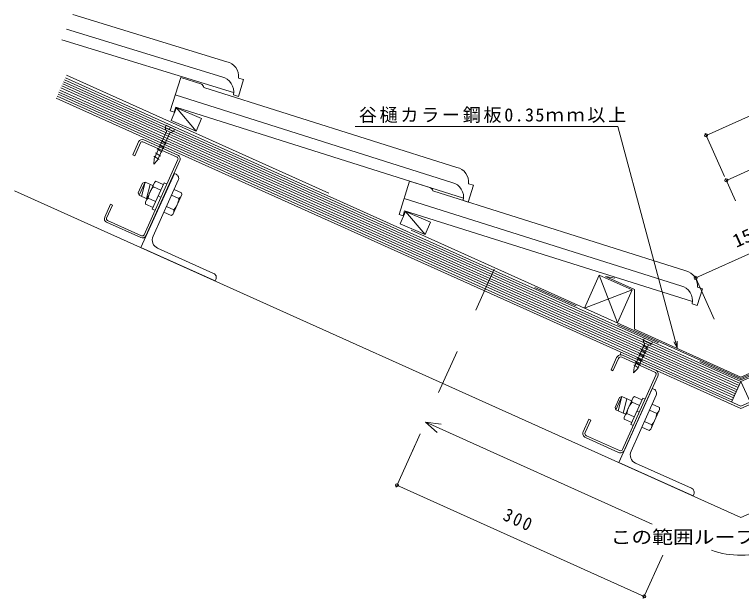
# Model space of a CAD drawing. Units: millimetres, scale not verified. Extents: x -867 to 878, y -430 to 434.
# Drawn here: x -867 to -63, y -430 to 217 of the extents above; entities that cross this region are included whole.
import ezdxf
from ezdxf.enums import TextEntityAlignment as Align

# ---------------------------------------------------------------- set-up
doc = ezdxf.new("R2010")
doc.units = ezdxf.units.MM
doc.header["$LTSCALE"] = 10
doc.linetypes.add('USER1', pattern=[10, 5, -5])
doc.linetypes.add('USER2', pattern=[50, 40, -10])
for name, color, linetype, lineweight in [('0-0_LAYER001', 7, 'Continuous', 18), ('0-1_LAYER002', 2, 'Continuous', 18), ('0-2_LAYER003', 7, 'Continuous', 18), ('0-3_LAYER005', 2, 'Continuous', 18), ('0-4_LAYER009', 2, 'Continuous', 18), ('0-5_LAYER014', 2, 'Continuous', 18)]:
    doc.layers.add(name, color=color, linetype=linetype, lineweight=lineweight)
doc.styles.add('ＭＳ ゴシック', font='')
doc.styles.get('ＭＳ ゴシック').set_extended_font_data('MS Gothic')

msp = doc.modelspace()

# ---------------------------------------------------------------- linework, layer by layer
at = {"layer": '0-0_LAYER001', "color": 4}
for p, q in [((-632.28, 164.74), (-802.59, 217)), ((-637.68, 148.1), (-809.63, 200.85)), ((-624.61, 130.78), (-814.75, 189.11)), ((-683.23, 147.15), (-694.91, 110.2)), ((-683.23, 147.15), (-659.85, 139.76)), ((-613.61, 145.03), (-619.34, 126.36)), ((-613.62, 145), (-619.24, 146.72)), ((-377.59, 47.79), (-657.44, 136.19)), ((-383.14, 31.19), (-689.31, 127.91)), ((-624.96, 128.08), (-619.34, 126.36)), ((-690.47, 108.8), (-688.71, 114.37)), ((-370.2, 13.76), (-688.71, 114.37)), ((-690.47, 108.8), (-694.91, 110.2)), ((-429.99, 32.58), (-441.66, -4.37)), ((-429.99, 32.58), (-406.61, 25.19)), ((-359.09, 27.92), (-364.98, 9.3)), ((-359.1, 27.89), (-364.71, 29.66)), ((-124.35, -66.78), (-404.2, 21.62)), ((-129.9, -83.38), (-436.07, 13.34)), ((-370.57, 11.06), (-364.98, 9.3)), ((-437.23, -5.78), (-441.66, -4.37)), ((-437.23, -5.78), (-435.46, -0.2)), ((-116.96, -100.81), (-435.46, -0.2)), ((-105.85, -86.65), (-111.73, -105.28)), ((-105.86, -86.68), (-111.46, -84.91)), ((-117.33, -103.51), (-111.73, -105.28))]:
    msp.add_line(p, q, dxfattribs=at)
at = {"layer": '0-0_LAYER001'}
for p, q in [((-101.87, 83.18), (153.47, 198.08)), ((-63.28, -189.3), (699.44, 153.93)), ((-63.28, -189.3), (-810.72, 147.05)), ((-687.76, 113.55), (-666.11, 87.93)), ((-699.18, 94.34), (-700.41, 91.6)), ((-700.41, 91.6), (-691.29, 87.5)), ((-700.41, 91.6), (-698.91, 87.64)), ((-699.18, 94.34), (-690.06, 90.24)), ((-694.62, 92.29), (-695.85, 89.55)), ((-690.06, 90.24), (-691.29, 87.5)), ((-698.91, 87.64), (-712.55, 57.32)), ((-695.26, 85.99), (-708.9, 55.68)), ((-691.29, 87.5), (-695.26, 85.99)), ((-102.89, 85.46), (-81.35, 37.58)), ((-736.23, 61.67), (-729.79, 75.98)), ((-734.13, 60.72), (-727.69, 75.04)), ((-687.29, 59.05), (-725.05, 76.04)), ((-686.35, 61.15), (-724.1, 78.14)), ((-701.49, 69.12), (-707.12, 72.82)), ((-699.44, 73.68), (-705.07, 77.38)), ((-703.55, 64.56), (-709.17, 68.26)), ((-734.13, 60.72), (-736.23, 61.67)), ((-723.8, -26.94), (-686.29, 56.41)), ((-713.02, 51.4), (-712.55, 57.32)), ((-707.13, 56.59), (-712.76, 60.28)), ((-705.6, 60), (-711.23, 63.7)), ((-79.44, 33.34), (-11.04, 64.11)), ((-684.19, 55.46), (-721.7, -27.89)), ((-713.02, 51.4), (-708.9, 55.68)), ((-727.16, -41.11), (-690.23, 40.97)), ((-688.41, 40.15), (-690.23, 40.97)), ((-685.9, 33.53), (-713.8, -28.48)), ((-712.36, 31.19), (-710.62, 32.44)), ((-710.62, 32.44), (-702.48, 28.78)), ((-80.46, 35.62), (-69.18, 10.54)), ((-725.31, 30.43), (-730.24, 19.49)), ((-722.67, 31.44), (-729.23, 16.85)), ((-722.67, 31.44), (-726.66, 15.69)), ((-722.67, 31.44), (-725.31, 30.43)), ((-714.01, 27.54), (-722.67, 31.44)), ((-722.21, 9.3), (-712.36, 31.19)), ((-717.11, 28.94), (-721.1, 13.19)), ((-714.73, 1.55), (-701.6, 30.73)), ((-713.47, 26.12), (-705.33, 22.46)), ((-698.87, 29.5), (-701.6, 30.73)), ((-730.24, 19.49), (-729.23, 16.85)), ((-720.57, 12.95), (-729.23, 16.85)), ((-705.43, 14.91), (-708.17, 16.14)), ((-685.17, 13.39), (-693.31, 17.05)), ((-682.11, 17.57), (-691.96, -4.31)), ((-682.33, 19.71), (-690.47, 23.37)), ((-682.11, 17.57), (-682.33, 19.71)), ((-722.21, 9.3), (-722, 7.17)), ((-719.15, 13.49), (-711.01, 9.82)), ((-767.3, -7.37), (-760.85, 6.95)), ((-765.2, -8.31), (-758.75, 6.01)), ((-758.75, 6.01), (-760.85, 6.95)), ((-722, 7.17), (-713.85, 3.51)), ((-712, 0.32), (-714.73, 1.55)), ((-690.86, 0.75), (-699, 4.42)), ((-693.7, -5.56), (-701.84, -1.9)), ((-691.96, -4.31), (-693.7, -5.56)), ((-434.52, -1.03), (-412.87, -26.64)), ((-727.38, -30.04), (-765.14, -13.05)), ((-726.44, -27.94), (-764.19, -10.96)), ((-113.38, -74.66), (23.41, -13.1)), ((-646.78, -69.61), (-708.79, -41.7)), ((-220.12, -71.56), (-236.54, -108.04)), ((-220.12, -71.56), (-183.65, -87.97)), ((-220.12, -71.56), (-200.06, -124.45)), ((-114.41, -72.38), (-92.86, -120.25)), ((-213.36, -72.96), (-202.93, -74.96)), ((-213.36, -72.96), (-181.08, -87.48)), ((-183.65, -87.97), (-236.54, -108.04)), ((-183.65, -87.97), (-200.06, -124.45)), ((-181.08, -87.48), (-181.08, -131.35)), ((-63.28, -184.36), (-181.08, -131.35)), ((-63.28, -184.36), (54.53, -131.35)), ((-170.19, -141.29), (-171.42, -144.03)), ((-171.42, -144.03), (-162.31, -148.13)), ((-171.42, -144.03), (-169.94, -147.93)), ((-170.19, -141.29), (-161.07, -145.39)), ((-169.94, -147.93), (-181.58, -173.78)), ((-166.34, -149.66), (-177.93, -175.42)), ((-166.42, -152.86), (-172.05, -149.17)), ((-162.31, -148.13), (-166.34, -149.66)), ((-161.07, -145.39), (-162.31, -148.13)), ((-170.52, -161.98), (-176.15, -158.29)), ((-170.52, -162.09), (-176.15, -158.4)), ((-168.47, -157.42), (-174.1, -153.73)), ((-174.63, -171.1), (-180.26, -167.41)), ((-172.58, -166.54), (-178.2, -162.85)), ((-172.57, -166.65), (-178.2, -162.96)), ((-182.05, -179.71), (-181.58, -173.78)), ((-182.05, -179.71), (-177.93, -175.42)), ((-176.16, -174.51), (-181.79, -170.82)), ((-63.28, -189.3), (-73.61, -212.26)), ((-63.28, -189.3), (-53.14, -211.83)), ((-198.34, -279.08), (-161.41, -197)), ((-159.59, -197.82), (-161.41, -197)), ((-197.71, -206.99), (-202.63, -217.93)), ((-195.06, -205.98), (-201.63, -220.58)), ((-195.06, -205.98), (-199.05, -221.73)), ((-195.06, -205.98), (-197.71, -206.99)), ((-184.39, -210.79), (-195.06, -205.98)), ((-189.5, -208.49), (-193.5, -224.23)), ((-192.6, -229.02), (-182.75, -207.14)), ((-185.12, -236.77), (-171.99, -207.6)), ((-157.08, -204.43), (-184.98, -266.44)), ((-182.75, -207.14), (-181.01, -205.88)), ((-181.01, -205.88), (-172.87, -209.55)), ((-169.25, -208.83), (-171.99, -207.6)), ((-183.85, -212.2), (-175.71, -215.87)), ((-153.51, -218.26), (-161.65, -214.6)), ((-202.63, -217.93), (-201.63, -220.58)), ((-190.96, -225.38), (-201.63, -220.58)), ((-189.54, -224.84), (-181.4, -228.5)), ((-175.82, -223.42), (-178.56, -222.19)), ((-156.35, -224.58), (-164.5, -220.92)), ((-153.29, -220.39), (-163.14, -242.28)), ((-153.29, -220.39), (-153.51, -218.26)), ((-192.6, -229.02), (-192.38, -231.16)), ((-192.38, -231.16), (-184.24, -234.82)), ((-412.53, -234.35), (-395.16, -236.44)), ((-412.52, -234.34), (-399.45, -245.95)), ((-412.12, -234.4), (-161.53, -347.17)), ((-182.38, -238.01), (-185.12, -236.77)), ((-164.88, -243.53), (-173.02, -239.87)), ((-162.04, -237.21), (-170.18, -233.55)), ((-163.14, -242.28), (-164.88, -243.53)), ((-444.97, -306.45), (-423.43, -258.58)), ((-117.96, -307.57), (-179.97, -279.67)), ((-170.37, -427.28), (-443.95, -304.17)), ((-171.4, -429.56), (-149.85, -381.69))]:
    msp.add_line(p, q, dxfattribs=at)
at = {"layer": '0-0_LAYER001', "linetype": 'USER2'}
for q in [(698.21, 156.66), (-809.48, 149.79)]:
    msp.add_line((-63.28, -186.01), q, dxfattribs=at)
at = {"layer": '0-0_LAYER001', "color": 1}
for p, q in [((-67.38, -198.41), (-814.82, 137.93)), ((-66.35, -196.13), (-813.79, 140.21)), ((-65.33, -193.86), (-812.77, 142.49)), ((-64.3, -191.58), (-811.74, 144.77)), ((-71.48, -207.53), (-818.92, 128.81)), ((-70.46, -205.25), (-817.9, 131.09)), ((-69.43, -202.97), (-816.87, 133.37)), ((-68.41, -200.69), (-815.85, 135.65)), ((-72.51, -209.81), (-819.95, 126.53))]:
    msp.add_line(p, q, dxfattribs=at)
at = {"layer": '0-0_LAYER001', "linetype": 'USER1'}
for p, q in [((-336.24, -64.82), (-427.6, -267.85)), ((-63.28, -187.65), (-336.24, -64.82)), ((-63.28, -187.65), (209.69, -64.82))]:
    msp.add_line(p, q, dxfattribs=at)
at = {"layer": '0-0_LAYER001'}
for points in [[(-666.11, 87.93), (-693.68, 99.76), (-687.76, 113.55), (-660.19, 101.72)], [(-412.87, -26.64), (-440.44, -14.81), (-434.52, -1.03), (-406.95, -12.85)]]:
    msp.add_lwpolyline(points, close=True, dxfattribs=at)
for points in [[(-133.98, -152.07), (-199.69, 93.17), (-400.69, 93.17)], [(-644.27, -76.22), (-645.09, -78.04), (-727.16, -41.11)], [(-133.98, -144.57), (-133.98, -152.07), (-137.73, -145.57)], [(-115.45, -314.18), (-116.27, -316.01), (-198.34, -279.08)]]:
    msp.add_lwpolyline(points, dxfattribs=at)
for centre in [(-101.87, 83.18), (-79.44, 33.34), (-113.38, -74.66), (-443.95, -304.17), (-170.37, -427.28)]:
    msp.add_circle(centre, 1.7, dxfattribs=at)
at = {"layer": '0-0_LAYER001', "color": 4}
for centre, radius, start, end in [((-636.04, 148.3), 16.87, 354.64567, 77.11755), ((-641.45, 131.65), 16.87, 347.78015, 77.11755), ((-663.07, 134.71), 5.82, 14.72632, 66.29806), ((-381.49, 31.37), 16.87, 354.17097, 76.64285), ((-409.83, 20.14), 5.82, 14.72632, 66.29806), ((-387.03, 14.77), 16.87, 347.30545, 76.64285), ((-128.25, -83.2), 16.87, 354.17097, 76.64285), ((-133.79, -99.8), 16.87, 347.30545, 76.64285)]:
    msp.add_arc(centre, radius, start, end, dxfattribs=at)
at = {"layer": '0-0_LAYER001'}
for centre, radius, start, end in [((-725.87, 74.22), 4.3, 65.77237, 155.77236), ((-725.87, 74.22), 2, 65.77237, 155.77236), ((-688.11, 57.23), 2, 335.77236, 65.77237), ((-688.11, 57.23), 4.3, 335.77236, 65.77237), ((-690.46, 35.59), 5, 335.76955, 65.78019), ((-696.41, 10.85), 22.9, 138.16815, 173.38367), ((-707.41, 27.21), 6.15, 156.13071, 190.13798), ((-715.94, 8.23), 6.16, 121.44464, 155.39929), ((-707.95, 16.04), 22.94, 318.19624, 353.35301), ((-688.38, 18.63), 6.15, 301.44426, 335.44652), ((-696.91, -0.33), 6.15, 336.10753, 10.12227), ((-763.37, -9.13), 4.3, 155.77236, 245.77236), ((-763.37, -9.13), 2, 155.77236, 245.77236), ((-725.62, -26.12), 4.3, 245.77236, 335.77236), ((-725.62, -26.12), 2, 245.77236, 335.77236), ((-704.68, -32.58), 10, 155.7765, 245.76373), ((-648.83, -74.16), 5, 335.76955, 65.78019), ((-161.64, -202.38), 5, 335.76925, 65.7799), ((-177.8, -211.12), 6.15, 156.13025, 190.13753), ((-166.79, -227.48), 22.9, 138.16799, 173.3835), ((-186.33, -230.09), 6.16, 121.44442, 155.39907), ((-179.14, -221.92), 22.94, 318.1959, 353.35267), ((-159.56, -219.33), 6.15, 301.44397, 335.44623), ((-168.09, -238.29), 6.15, 336.10724, 10.12199), ((-175.86, -270.55), 10, 155.7761, 245.76333), ((-120.01, -312.13), 5, 335.76925, 65.7799), ((-63.28, -281.73), 100, 250.86773, 289.41843)]:
    msp.add_arc(centre, radius, start, end, dxfattribs=at)
at = {"layer": '0-1_LAYER002'}
for p, q in [((-194.24, -160.3), (-157.76, -176.71)), ((-200.85, -162.81), (-207.01, -176.49)), ((-198.75, -163.75), (-204.91, -177.43)), ((-158.71, -178.81), (-195.18, -162.4)), ((-204.91, -177.43), (-207.01, -176.49)), ((-194.29, -264.45), (-157.35, -182.38)), ((-192.19, -265.4), (-155.26, -183.32)), ((-237.79, -244.88), (-231.63, -231.2)), ((-235.69, -245.82), (-229.53, -232.14)), ((-229.53, -232.14), (-231.63, -231.2)), ((-235.28, -251.49), (-198.8, -267.91)), ((-197.86, -265.81), (-234.33, -249.39))]:
    msp.add_line(p, q, dxfattribs=at)
for centre, radius, start, end in [((-196.29, -164.86), 5, 65.75863, 155.77564), ((-196.29, -164.86), 2.7, 65.76751, 155.75962), ((-159.81, -181.27), 5, 335.76925, 65.7799), ((-159.82, -181.27), 2.7, 335.78719, 65.76751), ((-233.23, -246.93), 5, 155.75435, 245.78628), ((-233.23, -246.93), 2.7, 155.75962, 245.77932), ((-196.75, -263.35), 5, 245.76499, 335.79053), ((-196.75, -263.35), 2.7, 245.77932, 335.78719)]:
    msp.add_arc(centre, radius, start, end, dxfattribs=at)
at = {"layer": '0-2_LAYER003'}
msp.add_line((-400.69, 93.17), (-490.24, 93.17), dxfattribs=at)
at = {"layer": '0-2_LAYER003', "color": 2}
for q in [(755.79, 28.72), (-867.06, 21.84)]:
    msp.add_line((-63.28, -339.86), q, dxfattribs=at)
at = {"layer": '0-3_LAYER005'}
for q in [(-196.9, -159.1), (70.35, -159.1)]:
    msp.add_line((-63.28, -219.23), q, dxfattribs=at)
at = {"layer": '0-4_LAYER009'}
msp.add_line((-83.79, -207.48), (-820.97, 124.25), dxfattribs=at)
at = {"layer": '0-5_LAYER014'}
for p, q in [((-196.9, -159.1), (-195.96, -157)), ((-83.79, -207.48), (-63.28, -216.71)), ((-42.76, -207.48), (-63.28, -216.71))]:
    msp.add_line(p, q, dxfattribs=at)

# ---------------------------------------------------------------- texts
at = {"layer": '0-2_LAYER003', "style": 'ＭＳ ゴシック', "width": 1.1}
msp.add_text('150', height=14.66, rotation=24.228, dxfattribs=at).set_placement((-66.74, -45.45), align=Align.BOTTOM_LEFT)
at = {"layer": '0-2_LAYER003', "style": 'ＭＳ ゴシック', "width": 1.15}
msp.add_text('この範囲ルーフィング２枚葺き', height=14.66, dxfattribs=at).set_placement((-207.52, -373.29), align=Align.BOTTOM_LEFT)
at = {"layer": '0-2_LAYER003', "insert": (-486.16, 96.92), "char_height": 14.66, "attachment_point": 7, "style": 'ＭＳ ゴシック'}
msp.add_mtext('\\T1.15;谷樋カラー鋼板0.35ｍｍ以上', dxfattribs=at)
at = {"layer": '0-2_LAYER003', "insert": (-327.9, -342.38), "char_height": 14.66, "attachment_point": 7, "rotation": 335.772, "style": 'ＭＳ ゴシック'}
msp.add_mtext('\\T1.28;\\W0.9;300', dxfattribs=at)

doc.saveas('drawing.dxf')
